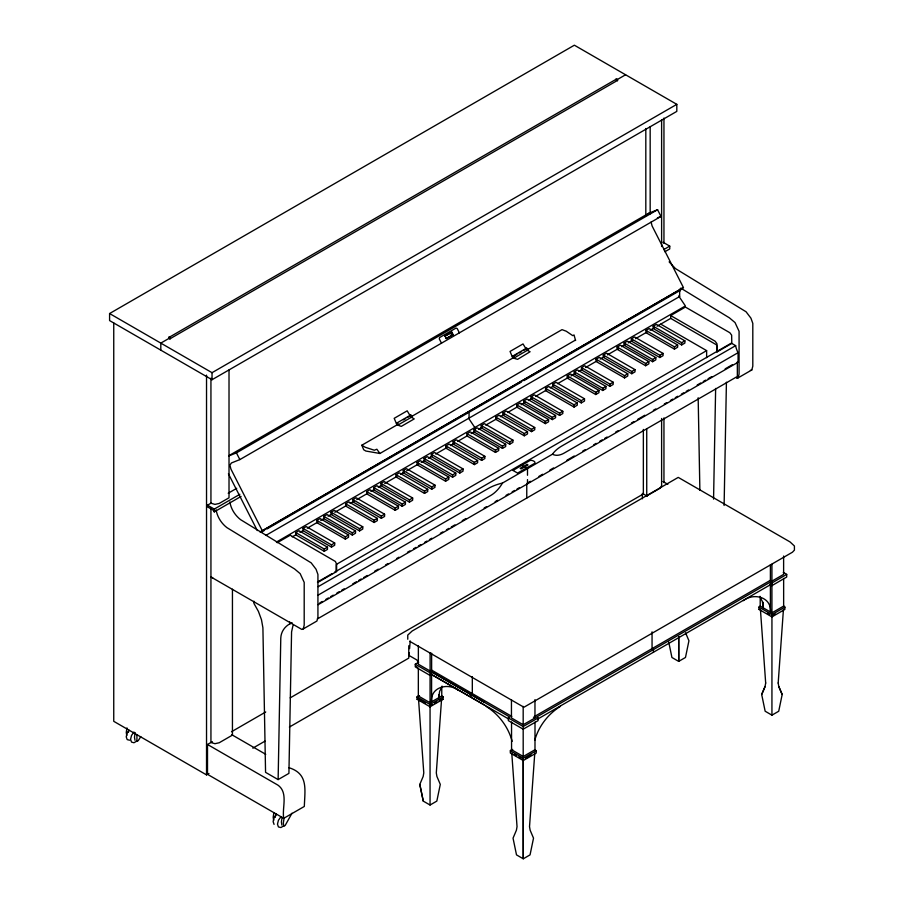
<?xml version="1.0" encoding="UTF-8"?>
<svg xmlns="http://www.w3.org/2000/svg" width="904" height="904" viewBox="0 0 904 904"><rect width="100%" height="100%" fill="white"/><g stroke="black" fill="none" stroke-linecap="round" stroke-linejoin="round"><path stroke-width="1.36" d="M418.337 668.316L418.337 695.978L417.106 697.007L417.106 699.3L418.541 699.3L423.784 772.909L423.174 776.446L419.806 784.389L423.264 801.125L430.055 805.023L430.055 705.934L432.361 704.6M430.078 675.085L430.055 706.77L417.106 699.3L418.541 699.289M431.592 674.203L431.581 701.854L430.055 702.736L418.337 695.978L417.106 697.018L430.055 704.487L442.994 696.984L441.762 695.944L441.773 686.272M438.722 694.95L438.711 697.718L439.649 691.266L442.35 686.328M535.01 722.059L534.987 749.732L536.219 750.772L536.219 753.055L523.28 760.524L523.28 759.699L523.269 858.8L516.5 854.879L513.043 838.155L516.41 830.211L517.031 826.663L511.766 753.055M534.784 753.055L529.518 826.663L530.139 830.211L533.518 838.155L530.049 854.879L523.269 858.8L523.179 726.522L508.353 717.957L509.901 717.064L431.649 671.887L430.101 672.779L415.275 664.225L418.676 662.236M523.28 759.699L523.28 760.535L510.331 753.055L510.331 750.772L511.562 749.732L511.54 722.07M253.967 601.228L253.967 603.488L258.42 611.398L261.471 619.703L262.906 627.794L265.561 772.344L278.127 779.598L280.782 638.111C281.065 630.958 285.675 625.365 292.116 622.743M713.561 499.098L715.64 388.437M724.115 505.483L726.42 382.211M778.186 683.029L783.44 609.409M409.591 648.643L410.19 640.97M126.978 727.889L126.266 732.455L126.763 735.551M128.379 732.432L128.741 730.149M135.193 732.624L134.481 737.201L134.978 740.297M136.956 734.884L136.911 741.416L138.278 740.625L140.787 736.602M273.878 812.696L273.177 817.272L273.663 820.369M275.279 817.239L275.81 813.815M282.093 817.442L281.393 822.019L281.878 825.115M284.025 818.561L283.325 823.126L283.811 826.222L285.178 825.431L291.981 813.238M778.186 683.017L778.807 686.577L782.175 694.509L778.717 711.245L771.937 715.154L765.146 711.222L761.688 694.498L765.055 686.588L765.677 683.006M293.009 625.455L291.574 631.885L288.918 773.372L278.127 779.598M212.711 577.814L210.937 576.967L301.789 629.41L303.202 628.958L304.196 625.172L304.196 582.379L300.162 573.644L294.534 568.921L226.881 527.608C221.322 523.28 217.231 516.862 216.135 509.867M736.67 378.335L738.082 377.872L739.076 374.098L739.076 331.305L735.042 322.57L729.415 317.846L680.757 288.127M738.082 377.872L751.812 369.951L752.806 366.176L752.806 323.383L750.941 318.174L746.071 311.778L675.491 268.612L669.129 261.877M170.359 338.932L170.359 337.949A1.198 0.689 60 0 0 168.901 337.124L168.901 338.085A1.198 0.689 60 0 0 169.206 338.627L169.15 337.746M616.042 79.936L616.042 78.953A1.198 0.689 60 0 1 617.5 79.801L617.5 80.784M534.784 740.184C538.694 726.217 548.152 714.002 560.423 706.352M761.688 694.498L765.055 686.554M129.001 730.375L127.17 732.974L126.232 736.828L127.17 739.596L129.611 740.229M133.961 732.025L131.509 735.483L130.583 739.336L131.509 742.105L133.961 742.738L136.99 740.986M276.522 814.323L274.07 817.792L273.132 821.634L274.07 824.403M280.873 816.843L278.421 820.301L277.483 824.154L278.421 826.923L280.873 827.544L283.901 825.804M646.631 215.118L648.756 213.254L657.581 209.717L661.005 216.44L239.854 459.594L231.424 462.961L229.921 465.176L230.938 469.097L262.284 530.727L260.182 531.993M651.083 222.034L652.089 225.943L683.435 287.574L260.352 531.936M534.671 716.397L770.4 580.3L771.926 581.17L783.621 574.379L783.621 556.028M537.733 719.053L770.377 584.741L771.937 585.622L771.937 582.967L786.706 574.368L783.293 572.401M771.937 585.622L786.706 577.034L786.706 574.368M434.654 703.267L436.96 701.933M439.254 700.6L442.994 699.267L442.994 696.984M430.055 706.77L442.994 699.267L441.559 699.312L436.304 772.909L436.914 776.457L440.293 784.412L436.835 801.091L430.055 805.023M109.587 313.541L574.368 45.2L676.813 104.344L676.813 111.384L212.033 379.725L109.587 320.581L109.587 313.541L212.033 372.685L676.813 104.344M615.929 79.382L168.788 337.531L170.472 338.514L617.613 80.354L616.765 79.868L625.591 74.772M228.825 455.706L648.756 213.254M228.859 455.898L236.43 452.87L657.581 209.717M444.711 336.107L451.921 332.22L453.164 334.661L446.293 338.616L445.05 336.175L451.921 332.22M445.954 338.548L453.164 334.661M241.063 496.432L214.271 511.901L213.299 510.218L207.502 506.873L207.502 505.178L211.163 503.076M228.203 493.234L236.735 488.307M207.502 505.178L214.271 509.088L239.842 494.318M663.649 249.64L669.74 246.125L669.74 248.939L664.869 251.753M396.867 423.004A1.186 0.689 60 0 1 398.054 423.806A1.186 0.689 60 0 1 397.963 425.117L396.766 424.338A1.209 0.701 60 0 1 396.867 423.004L410.597 415.083A1.209 0.701 60 0 1 411.806 415.896A1.209 0.701 60 0 1 411.715 417.23L410.857 416.913L512.986 357.95L517.563 359.351L530.106 351.735L527.348 350.323L513.619 358.255M512.726 356.119A1.186 0.689 60 0 1 513.913 356.911A1.186 0.689 60 0 1 513.811 358.233L512.624 357.453A1.209 0.701 60 0 1 512.726 356.119L526.456 348.198A1.209 0.701 60 0 1 527.665 349.012A1.209 0.701 60 0 1 527.563 350.345L527.145 350.323M403.376 419.874L405.67 418.552M407.953 417.23L410.246 415.919L407.184 410.834L394.189 418.326L396.517 423.84M516.941 354.311L512.365 356.956L510.048 351.441L523.032 343.938L526.094 349.023L523.811 350.345M519.235 352.989L521.518 351.667M575.565 340.006L379.917 453.48L365.792 451.017L363.679 449.729L361.826 445.22L397.127 424.835L401.252 426.405L414.235 418.902L410.857 416.913M527.925 349.317L562.005 329.644L566.243 331.214L572.763 335.655L574.04 334.955L575.565 340.514M397.76 425.14L411.489 417.219M262.284 530.727L683.435 287.574M262.137 531.755L264.578 530.343M267.008 528.942L467.854 412.981M521.405 382.064L469.063 412.28L469.063 418.089M523.845 380.663L679.65 290.704L679.65 296.512L265.799 535.439M276.409 542.061L685.39 305.947L678.678 295.947L679.65 296.512M277.234 542.716L290.229 535.213L335.418 561.486L336.616 564.254L336.616 571.577L317.722 582.481M670.689 315.564L685.39 307.066L729.856 332.74L731.641 335.158L731.788 343.418L717.075 351.916L716.589 344.876L670.689 318.377L670.689 315.564L715.143 341.226L716.928 343.644L717.075 351.916M295.755 532.58L298.975 530.727L327.463 547.18L327.463 549.429L324.253 551.282L295.755 534.84L295.755 532.58L324.253 549.033L327.463 547.18M302.987 528.411L306.207 526.557L334.695 542.999L334.695 545.259L331.486 547.112L302.987 530.659L302.987 528.411L331.486 544.863L334.695 542.999M316.841 520.41L320.061 518.557L348.548 535.01L348.548 537.258L345.328 539.112L316.841 522.67L316.841 520.41L345.328 536.863L348.548 535.01M323.824 516.376L327.045 514.523L355.532 530.976L355.532 533.224L352.323 535.078L323.824 518.636L323.824 516.376L352.323 532.829L355.532 530.976M331.056 512.206L334.277 510.353L362.764 526.795L362.764 529.055L359.555 530.908L331.056 514.455L331.056 512.206L359.555 528.659L362.764 526.795M345.644 503.788L348.865 501.923L377.352 518.376L377.352 520.625L374.132 522.489L345.644 506.037L345.644 503.788L374.132 520.229L377.352 518.376M352.876 499.607L356.097 497.754L384.584 514.207L384.584 516.455L381.364 518.308L352.876 501.856L352.876 499.607L381.364 516.06L384.584 514.207M366.73 491.606L369.939 489.753L398.438 506.206L398.438 508.455L395.217 510.319L366.73 493.866L366.73 491.606L395.217 508.059L398.438 506.206M373.714 487.584L376.934 485.719L405.421 502.172L405.421 504.421L402.201 506.285L373.714 489.832L373.714 487.584L402.201 504.025L405.421 502.172M380.946 483.403L384.166 481.549L412.653 497.991L412.653 500.251L409.433 502.104L380.946 485.651L380.946 483.403L409.433 499.856L412.653 497.991M396.02 474.702L399.24 472.837L427.728 489.29L427.728 491.539L424.518 493.403L396.02 476.95L396.02 474.702L424.518 491.143L427.728 489.29M403.252 470.521L406.472 468.667L434.96 485.12L434.96 487.369L431.75 489.222L403.252 472.781L403.252 470.521L431.75 486.973L434.96 485.12M417.106 462.532L420.326 460.667L448.813 477.12L448.813 479.369L445.593 481.233L417.106 464.78L417.106 462.532L445.593 478.973L448.813 477.12M424.089 458.497L427.309 456.633L455.797 473.086L455.797 475.334L452.588 477.199L424.089 460.746L424.089 458.497L452.588 474.939L455.797 473.086M431.321 454.316L434.541 452.463L463.029 468.916L463.029 471.165L459.82 473.018L431.321 456.565L431.321 454.316L459.82 470.769L463.029 468.916M445.909 445.898L449.13 444.045L477.617 460.486L477.617 462.746L474.397 464.599L445.909 448.147L445.909 445.898L474.397 462.351L477.617 460.486M453.141 441.717L456.362 439.864L484.849 456.317L484.849 458.565L481.629 460.418L453.141 443.977L453.141 441.717L481.629 458.17L484.849 456.317M466.995 433.728L470.204 431.863L498.703 448.316L498.703 450.565L495.482 452.429L466.995 435.977L466.995 433.728L495.482 450.181L498.703 448.316M473.978 429.694L477.199 427.841L505.686 444.282L505.686 446.542L502.466 448.395L473.978 431.942L473.978 429.694L502.466 446.147L505.686 444.282M481.21 425.513L484.42 423.66L512.918 440.112L512.918 442.361L509.698 444.214L481.21 427.773L481.21 425.513L509.698 441.966L512.918 440.112M495.799 417.094L499.008 415.241L527.507 431.694L527.507 433.943L524.286 435.796L495.799 419.343L495.799 417.094L524.286 433.547L527.507 431.694M503.031 412.925L506.24 411.06L534.739 427.513L534.739 429.762L531.518 431.626L503.031 415.173L503.031 412.925L531.518 429.366L534.739 427.513M516.873 404.924L520.094 403.071L548.581 419.512L548.581 421.772L545.372 423.626L516.873 407.173L516.873 404.924L545.372 421.377L548.581 419.512M523.868 400.89L527.077 399.037L555.576 415.478L555.576 417.738L552.355 419.592L523.868 403.139L523.868 400.89L552.355 417.343L555.576 415.478M531.1 396.72L534.309 394.856L562.808 411.309L562.808 413.557L559.587 415.422L531.1 398.969L531.1 396.72L559.587 413.162L562.808 411.309M545.564 388.37L548.773 386.505L577.272 402.958L577.272 405.207L574.051 407.071L545.564 390.618L545.564 388.37L574.051 404.811L577.272 402.958M552.785 384.189L556.005 382.335L584.504 398.777L584.504 401.037L581.283 402.89L552.785 386.437L552.785 384.189L581.283 400.641L584.504 398.777M567.249 375.838L570.469 373.985L598.956 390.438L598.956 392.686L595.747 394.539L567.249 378.087L567.249 375.838L595.747 392.291L598.956 390.438M574.243 371.804L577.453 369.951L605.951 386.403L605.951 388.652L602.731 390.505L574.243 374.053L574.243 371.804L602.731 388.257L605.951 386.403M581.475 367.634L584.685 365.77L613.183 382.222L613.183 384.471L609.963 386.336L581.475 369.883L581.475 367.634L609.963 384.076L613.183 382.222M596.052 359.204L599.273 357.351L627.76 373.804L627.76 376.053L624.551 377.906L596.052 361.464L596.052 359.204L624.551 375.657L627.76 373.804M603.284 355.035L606.505 353.181L634.992 369.623L634.992 371.883L631.783 373.736L603.284 357.283L603.284 355.035L631.783 371.487L634.992 369.623M617.138 347.034L620.359 345.181L648.846 361.634L648.846 363.883L645.637 365.736L617.138 349.294L617.138 347.034L645.637 363.487L648.846 361.634M624.122 343L627.342 341.147L655.829 357.6L655.829 359.848L652.62 361.702L624.122 345.26L624.122 343L652.62 359.453L655.829 357.6M631.354 338.83L634.574 336.977L663.061 353.419L663.061 355.679L659.852 357.532L631.354 341.079L631.354 338.83L659.852 355.283L663.061 353.419M645.942 330.412L649.162 328.547L677.65 345L677.65 347.249L674.44 349.113L645.942 332.661L645.942 330.412L674.44 346.853L677.65 345M653.174 326.231L656.394 324.378L684.882 340.831L684.882 343.079L681.672 344.932L653.174 328.48L653.174 326.231L681.672 342.684L684.882 340.831M292.241 536.874L296.309 534.524M299.97 532.399L303.642 530.286M307.315 528.173L318.321 521.811M320.762 520.399L324.434 518.286M328.096 516.161L332.401 513.675M334.842 512.274L346.447 505.573M350.108 503.46L354.311 501.031M356.752 499.629L367.702 493.301M370.9 491.46L374.572 489.335M378.245 487.222L382.313 484.872M384.742 483.459L396.912 476.431M400.574 474.329L404.224 472.216M406.653 470.814L418.597 463.921M421.264 462.385L424.914 460.272M428.383 458.271L432.214 456.057M435.717 454.034L446.825 447.627M450.395 445.559L454.124 443.401M457.729 441.321L467.515 435.671M471.165 433.57L474.849 431.445M478.465 429.355L482.182 427.208M485.776 425.129L496.861 418.733M500.375 416.699L504.195 414.495M507.686 412.484L517.653 406.732M521.077 404.755L524.987 402.495M528.377 400.54L532.332 398.257M535.676 396.325L546.999 389.782M550.287 387.884L553.937 385.782M557.587 383.669L568.548 377.352M570.978 375.94L575.125 373.544M578.797 371.431L582.47 369.307M585.589 367.51L597.137 360.832M600.188 359.08L604.482 356.605M607.488 354.854L618.449 348.537M621.602 346.718L625.263 344.593M628.19 342.91L632.608 340.356M635.489 338.695L647.275 331.892M650.1 330.265L654.62 327.655M657.061 326.242L670.791 318.321M706.634 357.668L706.634 350.628L336.13 564.537L336.13 571.577M317.451 582.074L332.062 573.644M334.491 572.243L731.302 343.147L735.653 345.656A14.679 8.475 60 0 0 738.071 352.684L738.071 362.255L318.129 604.697M318.14 586.696L488.307 488.465A42.194 24.363 0 0 1 502.488 483.064L552.491 454.192A42.194 24.363 0 0 1 561.847 446L735.653 345.656M318.129 595.126L490.714 495.482A23.504 13.571 -60 0 0 502.488 483.064M738.071 352.684L564.265 453.028A23.504 13.571 -60 0 1 552.491 454.192M319.835 602.878L322.276 601.476M325.926 599.363L328.355 597.962M330.796 596.55L333.226 595.148M336.876 593.035L339.316 591.634M341.746 590.222L344.187 588.82M352.707 583.905L356.357 581.792M358.786 580.391L361.227 578.978M363.657 577.577L367.306 575.475M374.618 571.249L378.267 569.147M385.567 564.932L388.008 563.52M396.528 558.604L398.958 557.203M407.478 552.276L409.919 550.875M413.569 548.762L415.998 547.361M418.439 545.959L420.868 544.547M424.518 542.445L426.959 541.033M429.389 539.631L431.818 538.219M440.338 533.303L442.779 531.902M446.429 529.789L448.859 528.388M451.299 526.976L454.949 524.874M462.249 520.659L465.91 518.546M484.16 508.003L486.601 506.602M495.121 501.686L497.55 500.274M506.07 495.358L508.511 493.946M512.161 491.844L514.591 490.443M517.031 489.03L519.461 487.629M527.981 482.702L530.422 481.301M538.942 476.385L542.592 474.272M549.892 470.057L553.542 467.944M566.932 460.215L574.232 456M582.752 451.085L585.193 449.672M593.713 444.757L596.143 443.356M599.793 441.242L602.234 439.841M604.663 438.429L607.104 437.027M615.624 432.112L618.053 430.699M631.444 422.97L633.885 421.569M637.535 419.456L644.834 415.241M653.355 410.326L655.784 408.913M664.304 403.998L666.745 402.596M670.395 400.483L672.825 399.082M675.265 397.67L677.695 396.268M681.356 394.155L683.786 392.754M686.215 391.353L688.656 389.94M697.176 385.025L700.826 382.912M703.255 381.511L705.696 380.109M708.126 378.697L711.776 376.595M725.166 368.866L732.477 364.64M317.406 618.924L737.348 376.471L737.348 361.837L738.071 362.255M303.202 628.958L316.931 621.025L317.925 617.251L317.925 574.458L316.061 569.249L311.179 562.853L240.611 519.687C235.051 515.359 230.961 508.941 229.865 501.946M288.805 767.643C308.445 773.711 304.919 789.113 304.32 806.447L283.732 818.335L207.502 774.321L207.502 744.478L212.35 741.687M231.503 731.743L265.731 711.979M290.173 697.877L643.354 493.968L643.354 429.434M113.746 322.965L113.746 721.324L206.53 774.886L208.96 773.485M252.826 748.162L265.008 741.133M289.37 727.065L408.766 658.123L408.766 645.739M418.36 645.874L418.36 664.225L430.101 670.994L431.626 670.113L431.626 653.174M417.106 697.007L419.456 695.651M771.937 582.967L770.377 582.074L536.513 717.098L538.061 717.991L538.061 720.657L523.179 729.189L508.353 720.624L508.353 717.957M511.562 749.732L523.28 756.501L534.987 749.732M512.692 749.416L510.331 750.772L523.28 758.241L536.219 750.772M525.574 758.366L531.326 755.043M771.937 616.065L775.383 614.065M415.275 664.225L415.275 666.892L430.101 675.446L431.649 674.553L484.476 705.063M511.449 699.606L511.449 717.957L523.179 724.737L534.965 717.991L534.965 699.639M523.179 726.522L538.061 717.991M743.45 600.64C753.62 592.515 771.79 596.945 770.411 611.985L771.937 612.856L783.644 606.087L783.644 578.436M657.389 217.887L661.005 216.44M750.399 370.414L751.812 369.951M458.565 690.498C448.384 682.384 430.202 686.814 431.581 701.854L441.762 695.944L442.994 697.029M662.982 242.215L669.74 246.125M660.734 324.118L706.634 350.628M662.982 481.516L667.83 484.318M643.478 494.036L647.241 496.206M520.727 464.724L527.495 468.622L527.495 475.255M409.738 641.32L523.924 707.244L792.435 552.22L794.413 550.14L794.413 545.993L790.051 541.937L678.249 477.391L412.122 631.037L407.76 635.094L407.76 639.241M431.626 670.113L511.777 716.386M508.681 719.019L431.649 674.553L431.649 671.887L484.476 702.408M419.693 699.956L425.456 703.278M514.071 754.388L516.376 755.71M518.681 757.043L520.975 758.377M231.74 734.692L265.742 754.32M207.502 744.478L277.923 785.135C288.523 792.616 281.856 807.814 283.732 818.335M767.326 613.398L769.632 614.731M758.976 609.398L771.937 616.89L784.875 609.409L784.875 607.126L783.644 606.087L784.875 607.126L771.937 614.607L771.937 715.154M533.45 717.109L534.965 717.991M418.337 668.757L416.416 666.519M486.103 706.374C498.771 714.216 508.285 726.94 512.15 741.336M361.826 445.22L365.227 447.265L374.312 450.226L376.855 449.231L379.917 453.48M679.932 288.997L680.294 289.495A1.186 0.689 60 0 1 679.356 290.512M468.848 418.631L474.815 427.513L474.815 430.146M759.631 596.459L762.332 601.397L763.27 607.838L763.259 602.313M459.379 332.841L457.198 328.57L456 328.084L439.57 337.565L439.299 338.91L441.48 343.181M450.441 332.808L451.684 335.248M236.43 452.87L239.854 459.594M228.418 473.775L257.324 530.603M418.021 662.203L416.993 660.056L409.252 655.592L409.252 652.891M778.807 686.577L782.175 694.521M685.56 632.8L688.938 640.744L685.481 657.468L678.667 661.389L671.921 657.479L668.734 642.043M419.806 784.389L423.264 801.113M760.422 609.398L765.677 683.04M698.17 397.76L699.877 490.386M771.914 583.826L771.937 614.607L758.976 607.115L760.207 606.075L760.207 596.403M770.389 584.334L770.411 611.985L760.207 606.075L758.976 607.16L758.976 609.443M523.28 756.501L523.28 758.241M771.926 564.232L771.926 581.17M770.4 564.774L770.4 580.3M770.377 582.074L770.377 584.741M681.672 342.684L681.672 344.932M674.44 346.853L674.44 349.113M663.954 118.062L663.954 243.345M663.954 417.885L663.954 482.646M661.615 120.096L661.615 246.521M661.615 418.473L661.615 485.821L659.976 488.273L646.733 495.912L646.733 428.575M659.852 355.283L659.852 357.532M653.445 652.247L653.445 649.58L652.055 648.778L652.055 631.839M652.62 359.453L652.62 361.702M650.168 126.809L650.168 213.898M645.818 128.515L645.818 215.604M645.637 363.487L645.637 365.736M642.382 493.403L642.382 498.827M631.783 371.487L631.783 373.736M624.551 375.657L624.551 377.906M609.963 384.076L609.963 386.336M602.731 388.257L602.731 390.505M595.747 392.291L595.747 394.539M581.283 400.641L581.283 402.89M574.051 404.811L574.051 407.071M559.587 413.162L559.587 415.422M552.355 417.343L552.355 419.592M545.372 421.377L545.372 423.626M531.518 429.366L531.518 431.626M527.495 479.606L527.495 483.832L526.761 483.414L526.761 498.047M524.286 433.547L524.286 435.796M523.179 706.386L523.179 724.737M509.698 441.966L509.698 444.214M502.466 446.147L502.466 448.395M495.482 450.181L495.482 452.429M481.629 458.17L481.629 460.418M474.397 462.351L474.397 464.599M472.317 676.644L472.317 693.583L470.769 694.487L470.769 697.142M459.82 470.769L459.82 473.018M452.588 474.939L452.588 477.199M445.593 478.973L445.593 481.233M431.75 486.973L431.75 489.222M430.101 652.643L430.101 670.994M430.101 672.779L430.101 675.446M424.518 491.143L424.518 493.403M409.433 499.856L409.433 502.104M402.201 504.025L402.201 506.285M395.217 508.059L395.217 510.319M381.364 516.06L381.364 518.308M374.132 520.229L374.132 522.489M359.555 528.659L359.555 530.908M352.323 532.829L352.323 535.078M345.328 536.863L345.328 539.112M331.486 544.863L331.486 547.112M324.253 549.033L324.253 551.282M289.721 621.873L289.721 624.133M232.441 589.205L232.441 735.11L219.209 742.749L214.949 743.698L210.937 742.5L210.937 507.664M229.017 369.962L229.017 497.788L219.209 503.449L214.949 504.398L210.937 503.2L210.937 378.188M214.271 509.088L214.271 511.901M212.033 372.685L212.033 379.725M206.53 375.115L206.53 774.886M169.636 339.011L169.636 338.017L160.81 343.113L160.81 350.153M526.354 349.52A1.209 0.701 60 0 1 526.456 348.187M410.495 416.416A1.209 0.701 60 0 1 410.608 415.083M678.667 636.766L678.734 661.389L678.734 636.766M512.997 470.453L517.574 473.086L534.863 463.255C536.038 461.537 531.631 459.752 530.026 460.464L512.997 470.453M527.055 464.407L520.195 468.374L521.156 468.927L528.026 464.972L527.055 464.407"/></g></svg>
